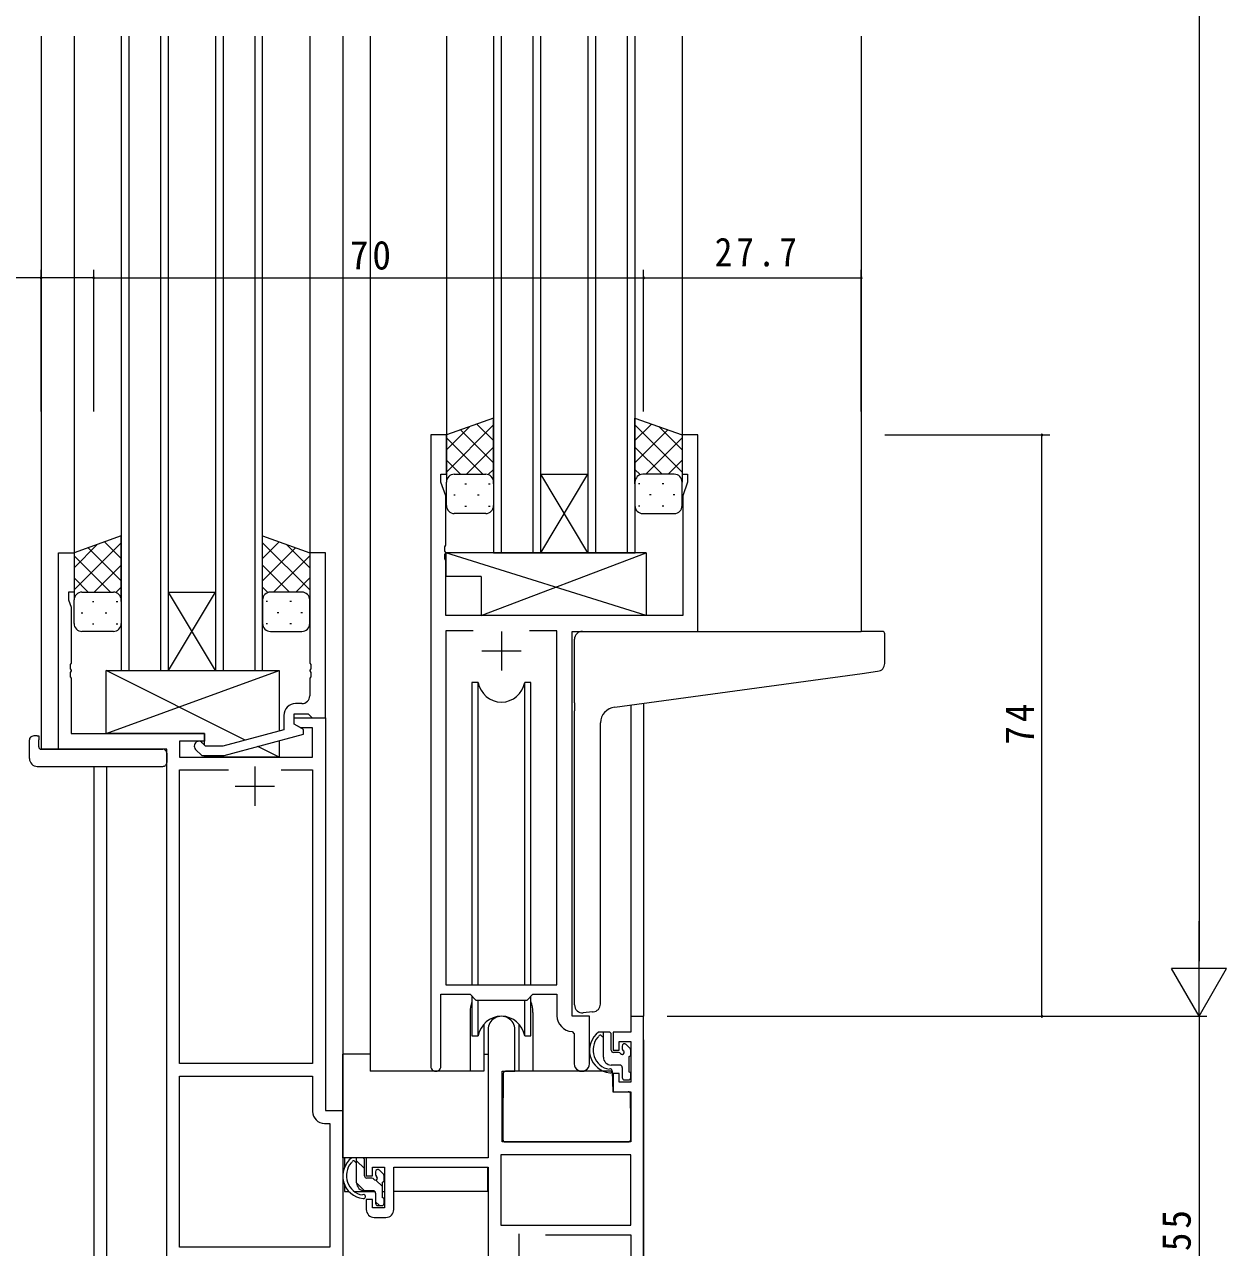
# Model space of a CAD drawing. Units: millimetres on the paper. Extents: x -420 to 373, y -297 to 267.
# Drawn here: x -312.7 to -159.7, y -208 to -52.3 of the extents above; entities that cross this region are included whole.
import ezdxf

# ---------------------------------------------------------------- set-up
doc = ezdxf.new("R2010")
doc.units = ezdxf.units.MM
for name, color, linetype, lineweight in [('0-3_YKK_12', 2, 'Continuous', 9), ('0-4_YKK_D', 6, 'Continuous', 9), ('0-6_YKK_13', 4, 'Continuous', 9), ('0-7_YKK_11', 7, 'Continuous', 9)]:
    doc.layers.add(name, color=color, linetype=linetype, lineweight=lineweight)
doc.styles.add('ＭＳ ゴシック', font='')
doc.styles.get('ＭＳ ゴシック').set_extended_font_data('MS Gothic')

msp = doc.modelspace()

# ---------------------------------------------------------------- linework, layer by layer
at = {"layer": '0-3_YKK_12'}
for p, q in [((-310.605, -53.849), (-310.605, -144.599)), ((-306.405, -53.849), (-306.405, -120.099)), ((-300.405, -53.849), (-300.405, -134.599)), ((-299.405, -134.599), (-299.405, -53.849)), ((-295.405, -53.849), (-295.405, -134.599)), ((-294.405, -134.599), (-294.405, -53.849)), ((-288.405, -53.849), (-288.405, -134.599)), ((-287.405, -134.599), (-287.405, -53.849)), ((-283.405, -53.849), (-283.405, -134.599)), ((-282.405, -134.599), (-282.405, -53.849)), ((-276.405, -53.849), (-276.405, -120.099)), ((-272.206, -53.849), (-272.206, -219.599)), ((-268.705, -53.849), (-268.705, -185.599)), ((-259.005, -53.849), (-259.005, -105.099)), ((-253.005, -53.849), (-253.005, -119.599)), ((-252.005, -119.599), (-252.005, -53.849)), ((-248.005, -53.849), (-248.005, -119.599)), ((-247.005, -119.599), (-247.005, -53.849)), ((-241.005, -53.849), (-241.005, -119.599)), ((-240.005, -119.599), (-240.005, -53.849)), ((-236.005, -53.849), (-236.005, -119.599)), ((-235.005, -119.599), (-235.005, -53.849)), ((-229.005, -53.849), (-229.005, -105.099)), ((-206.205, -53.849), (-206.205, -129.599)), ((-241.005, -119.599), (-247.005, -109.599)), ((-247.005, -119.599), (-241.005, -109.599)), ((-247.005, -109.599), (-241.005, -109.599)), ((-253.005, -119.599), (-247.005, -119.599)), ((-247.005, -119.599), (-241.005, -119.599)), ((-241.005, -119.599), (-235.005, -119.599)), ((-288.405, -134.599), (-294.405, -124.599)), ((-294.405, -134.599), (-288.405, -124.599)), ((-294.405, -124.599), (-288.405, -124.599)), ((-227.305, -129.599), (-206.207, -129.599)), ((-300.405, -134.599), (-294.405, -134.599)), ((-294.405, -134.599), (-288.405, -134.599)), ((-288.405, -134.599), (-282.405, -134.599)), ((-235.535, -138.988), (-235.535, -178.599)), ((-233.905, -138.764), (-233.905, -178.599)), ((-308.105, -144.599), (-310.605, -144.599)), ((-294.606, -219.599), (-294.605, -144.899)), ((-303.905, -146.786), (-303.905, -222.299)), ((-302.275, -146.786), (-302.275, -232.199)), ((-256.005, -178.099), (-256.005, -185.599)), ((-248.005, -178.099), (-248.005, -185.599)), ((-240.805, -178.899), (-240.805, -178.599)), ((-235.535, -178.599), (-233.905, -178.599)), ((-233.905, -181.599), (-233.905, -233.599)), ((-256.005, -185.599), (-268.705, -185.599)), ((-241.778, -185.599), (-248.005, -185.599)), ((-241.778, -185.599), (-248.005, -185.599))]:
    msp.add_line(p, q, dxfattribs=at)
for start, end in [(159.63586, 180), (0, 20.36412)]:
    msp.add_arc((-252.005, -178.099), 4, start, end, dxfattribs=at)
at = {"layer": '0-4_YKK_D'}
for p, q in [((-163.208, 214.401), (-163.208, -171.599)), ((-310.605, -101.599), (-310.605, -83.599)), ((-303.905, -101.599), (-303.905, -83.599)), ((-303.905, -101.599), (-303.905, -83.599)), ((-233.905, -101.599), (-233.905, -83.599)), ((-233.905, -101.599), (-233.905, -83.599)), ((-206.205, -101.599), (-206.205, -83.599)), ((-303.905, -84.599), (-233.905, -84.599)), ((-233.905, -84.599), (-206.205, -84.599)), ((-203.205, -104.599), (-182.208, -104.599)), ((-183.208, -178.599), (-183.208, -104.599)), ((-163.208, -178.599), (-163.208, -166.474)), ((-163.208, -178.599), (-166.708, -172.536)), ((-159.708, -172.536), (-166.708, -172.536)), ((-163.208, -178.599), (-159.708, -172.536)), ((-230.905, -178.599), (-162.208, -178.599)), ((-230.905, -178.599), (-182.208, -178.599)), ((-230.905, -178.599), (-162.208, -178.599)), ((-163.208, -178.599), (-163.208, -233.599))]:
    msp.add_line(p, q, dxfattribs=at)
msp.add_lwpolyline([(-303.905, -84.599), (-310.605, -84.599), (-322.907, -84.599)], dxfattribs=at)
for centre, start, end in [((-310.605, -84.599), 0, 180), ((-310.605, -84.599), 180, 0), ((-303.905, -84.599), 0, 180), ((-303.905, -84.599), 0, 180), ((-303.905, -84.599), 180, 0), ((-303.905, -84.599), 180, 0), ((-233.905, -84.599), 0, 180), ((-233.905, -84.599), 0, 180), ((-233.905, -84.599), 180, 0), ((-233.905, -84.599), 180, 0), ((-206.205, -84.599), 0, 180), ((-206.205, -84.599), 180, 0), ((-183.208, -104.599), 90, 270), ((-183.208, -104.599), 270, 90), ((-183.208, -178.599), 90, 270), ((-183.208, -178.599), 270, 90)]:
    msp.add_arc(centre, 0.106, start, end, dxfattribs=at)
at = {"layer": '0-6_YKK_13'}
for p, q in [((-253.007, -102.456), (-259.007, -104.599)), ((-253.007, -110.82), (-253.007, -102.456)), ((-235.006, -102.456), (-229.006, -104.599)), ((-235.006, -110.82), (-235.006, -102.456)), ((-259.007, -109.33), (-253.007, -103.33)), ((-259.007, -106.502), (-256.047, -103.541)), ((-253.007, -108.15), (-257.203, -103.954)), ((-253.007, -105.322), (-255.119, -103.21)), ((-235.006, -105.322), (-232.894, -103.21)), ((-229.006, -109.33), (-235.006, -103.33)), ((-235.006, -108.15), (-230.81, -103.954)), ((-229.006, -106.502), (-231.966, -103.541)), ((-259.007, -104.599), (-259.007, -110.599)), ((-254.387, -109.599), (-259.007, -104.978)), ((-233.626, -109.599), (-229.006, -104.978)), ((-229.006, -104.599), (-229.006, -110.599)), ((-256.447, -109.599), (-253.007, -106.159)), ((-231.566, -109.599), (-235.006, -106.159)), ((-257.216, -109.599), (-259.007, -107.807)), ((-230.797, -109.599), (-229.006, -107.807)), ((-258.007, -109.599), (-254.407, -109.599)), ((-257.607, -109.599), (-254.007, -109.599)), ((-253.675, -109.655), (-253.007, -108.987)), ((-234.338, -109.655), (-235.006, -108.987)), ((-230.406, -109.599), (-234.006, -109.599)), ((-230.006, -109.599), (-233.606, -109.599)), ((-259.007, -113.599), (-259.007, -110.599)), ((-256.672, -110.82), (-256.472, -110.82)), ((-253.642, -110.82), (-253.442, -110.82)), ((-253.007, -110.599), (-253.007, -113.599)), ((-235.006, -110.599), (-235.006, -113.599)), ((-234.371, -110.82), (-234.571, -110.82)), ((-231.341, -110.82), (-231.541, -110.82)), ((-229.006, -113.599), (-229.006, -110.599)), ((-258.087, -112.235), (-257.887, -112.235)), ((-256.672, -113.65), (-256.472, -113.65)), ((-255.057, -112.235), (-254.857, -112.235)), ((-253.642, -113.65), (-253.442, -113.65)), ((-234.371, -113.65), (-234.571, -113.65)), ((-232.956, -112.235), (-233.156, -112.235)), ((-231.341, -113.65), (-231.541, -113.65)), ((-229.926, -112.235), (-230.126, -112.235)), ((-254.007, -114.599), (-258.007, -114.599)), ((-234.006, -114.599), (-230.006, -114.599)), ((-300.407, -117.456), (-306.407, -119.599)), ((-300.407, -120.322), (-302.519, -118.21)), ((-300.407, -125.82), (-300.407, -117.456)), ((-282.406, -117.456), (-276.406, -119.599)), ((-282.406, -125.82), (-282.406, -117.456)), ((-282.406, -120.322), (-280.294, -118.21)), ((-306.407, -124.33), (-300.407, -118.33)), ((-306.407, -121.502), (-303.447, -118.541)), ((-306.407, -119.599), (-306.407, -125.599)), ((-300.407, -123.15), (-304.603, -118.954)), ((-276.406, -124.33), (-282.406, -118.33)), ((-282.406, -123.15), (-278.21, -118.954)), ((-276.406, -121.502), (-279.366, -118.541)), ((-276.406, -119.599), (-276.406, -125.599)), ((-233.58, -119.599), (-259.075, -119.599)), ((-254.58, -127.599), (-233.58, -119.599)), ((-233.58, -119.599), (-233.58, -127.599)), ((-301.787, -124.599), (-306.407, -119.978)), ((-303.847, -124.599), (-300.407, -121.159)), ((-278.966, -124.599), (-282.406, -121.159)), ((-281.026, -124.599), (-276.406, -119.978)), ((-304.616, -124.599), (-306.407, -122.807)), ((-278.197, -124.599), (-276.406, -122.807)), ((-254.58, -122.599), (-259.075, -122.599)), ((-254.58, -122.599), (-254.58, -127.599)), ((-301.075, -124.655), (-300.407, -123.987)), ((-281.738, -124.655), (-282.406, -123.987)), ((-306.407, -128.599), (-306.407, -125.599)), ((-305.407, -124.599), (-301.807, -124.599)), ((-305.007, -124.599), (-301.407, -124.599)), ((-304.072, -125.82), (-303.872, -125.82)), ((-301.042, -125.82), (-300.842, -125.82)), ((-300.407, -125.599), (-300.407, -128.599)), ((-282.406, -125.599), (-282.406, -128.599)), ((-281.771, -125.82), (-281.971, -125.82)), ((-277.806, -124.599), (-281.406, -124.599)), ((-277.406, -124.599), (-281.006, -124.599)), ((-278.741, -125.82), (-278.941, -125.82)), ((-276.406, -128.599), (-276.406, -125.599)), ((-305.487, -127.235), (-305.287, -127.235)), ((-302.457, -127.235), (-302.257, -127.235)), ((-280.356, -127.235), (-280.556, -127.235)), ((-277.326, -127.235), (-277.526, -127.235)), ((-233.58, -127.599), (-254.58, -127.599)), ((-304.072, -128.65), (-303.872, -128.65)), ((-301.042, -128.65), (-300.842, -128.65)), ((-281.771, -128.65), (-281.971, -128.65)), ((-278.741, -128.65), (-278.941, -128.65)), ((-301.407, -129.599), (-305.407, -129.599)), ((-281.406, -129.599), (-277.406, -129.599)), ((-242.705, -138.713), (-242.705, -130.599)), ((-241.705, -129.599), (-206.208, -129.599)), ((-203.508, -129.599), (-206.208, -129.599)), ((-203.208, -133.682), (-203.208, -129.899)), ((-284.627, -143.438), (-302.306, -134.599)), ((-302.306, -142.599), (-280.306, -134.599)), ((-237.58, -139.268), (-206.107, -134.952)), ((-206.107, -134.952), (-204.121, -134.678)), ((-254.964, -174.599), (-254.964, -136.099)), ((-249.047, -174.599), (-249.047, -136.099)), ((-248.255, -136.099), (-249.047, -136.099)), ((-248.255, -174.599), (-248.255, -136.099)), ((-242.705, -138.713), (-242.705, -139.717)), ((-242.705, -177.154), (-242.705, -139.717)), ((-239.405, -177.04), (-239.405, -141.261)), ((-311.093, -142.907), (-310.906, -142.907)), ((-310.906, -142.907), (-310.906, -143.407)), ((-312.093, -145.786), (-312.093, -143.411)), ((-310.906, -144.299), (-310.906, -143.407)), ((-310.606, -144.599), (-295.106, -144.599)), ((-280.306, -145.599), (-283.01, -144.247)), ((-294.606, -145.099), (-294.606, -145.786)), ((-294.606, -145.786), (-294.606, -146.286)), ((-311.093, -146.786), (-295.106, -146.786)), ((-255.755, -176.049), (-255.755, -181.098)), ((-254.964, -181.098), (-254.964, -176.529)), ((-249.047, -181.098), (-249.047, -176.529)), ((-248.255, -181.098), (-248.255, -176.049)), ((-240.405, -178.044), (-241.618, -178.15)), ((-240.405, -178.044), (-240.318, -178.036)), ((-254.255, -179.614), (-254.255, -185.599)), ((-249.755, -185.599), (-249.755, -179.614)), ((-255.755, -181.098), (-254.964, -181.098)), ((-249.047, -181.098), (-248.255, -181.098)), ((-238.335, -180.599), (-239.635, -180.599)), ((-239.035, -183.799), (-239.035, -180.599)), ((-238.035, -182.899), (-238.035, -180.899)), ((-268.705, -183.399), (-272.201, -183.399)), ((-272.201, -196.599), (-272.201, -183.399)), ((-254.255, -183.399), (-253.705, -183.399)), ((-237.096, -183.199), (-237.735, -183.199)), ((-236.635, -182.399), (-236.635, -182.738)), ((-235.623, -182.686), (-236.123, -182.187)), ((-235.735, -185.699), (-235.735, -183.699)), ((-235.535, -183.499), (-235.535, -182.899)), ((-236.935, -184.799), (-238.035, -184.799)), ((-236.635, -185.099), (-236.635, -186.399)), ((-254.255, -185.599), (-256.005, -185.599)), ((-251.781, -185.896), (-251.835, -192.099)), ((-237.904, -185.599), (-251.481, -185.599)), ((-248.005, -185.599), (-249.755, -185.599)), ((-237.904, -185.599), (-237.835, -188.199)), ((-236.335, -186.699), (-235.835, -186.699)), ((-235.535, -186.399), (-235.535, -185.899)), ((-251.801, -188.099), (-251.905, -188.099)), ((-237.835, -188.199), (-235.867, -188.199)), ((-235.535, -192.099), (-235.567, -188.496)), ((-251.905, -193.029), (-251.827, -193.107)), ((-251.835, -192.099), (-251.816, -194.301)), ((-235.555, -194.301), (-235.535, -192.099)), ((-251.516, -194.599), (-235.855, -194.599)), ((-254.005, -196.599), (-272.201, -196.599)), ((-272.001, -196.599), (-272.001, -197.85)), ((-269.735, -196.599), (-271.035, -196.599)), ((-270.435, -199.799), (-270.435, -196.599)), ((-269.435, -197.982), (-270.435, -196.982)), ((-269.435, -198.899), (-269.435, -196.899)), ((-268.496, -199.199), (-269.135, -199.199)), ((-268.035, -198.399), (-268.035, -198.738)), ((-267.023, -198.686), (-267.523, -198.186)), ((-266.935, -199.499), (-266.935, -198.899)), ((-253.801, -197.879), (-253.801, -200.899)), ((-272.001, -199.989), (-272.001, -200.899)), ((-269.447, -200.799), (-270.435, -199.811)), ((-268.335, -200.799), (-269.435, -200.799)), ((-267.135, -200.282), (-267.976, -199.441)), ((-267.135, -201.699), (-267.135, -199.699)), ((-272.001, -200.899), (-271.421, -200.899)), ((-270.724, -200.899), (-268.112, -200.899)), ((-268.035, -201.099), (-268.035, -202.399)), ((-267.547, -202.699), (-268.035, -202.21)), ((-267.135, -200.899), (-266.905, -200.899)), ((-266.935, -202.399), (-266.935, -201.899)), ((-253.801, -200.899), (-265.705, -200.899)), ((-267.735, -202.699), (-267.235, -202.699))]:
    msp.add_line(p, q, dxfattribs=at)
for points in [[(-233.58, -127.599), (-259.075, -119.599), (-259.075, -122.599)], [(-302.306, -142.599), (-302.306, -134.599), (-280.306, -134.599), (-280.306, -142.28)], [(-254.964, -136.099), (-255.755, -136.099), (-255.755, -174.599)], [(-289.806, -144.05), (-289.806, -142.599), (-302.306, -142.599)], [(-280.306, -143.522), (-280.306, -145.599), (-289.806, -145.599), (-289.806, -145.399)]]:
    msp.add_lwpolyline(points, dxfattribs=at)
for centre, radius, start, end in [((-258.007, -110.599), 1, 89.99998, 179.99998), ((-258.007, -110.599), 1, 89.99998, 179.99998), ((-254.007, -110.599), 1, 359.99998, 89.99998), ((-254.007, -110.599), 1, 359.99998, 89.99998), ((-234.006, -110.599), 1, 89.99998, 179.99998), ((-234.006, -110.599), 1, 89.99998, 179.99998), ((-230.006, -110.599), 1, 359.99998, 89.99998), ((-230.006, -110.599), 1, 359.99998, 89.99998), ((-258.007, -113.599), 1, 179.99998, 269.99998), ((-254.007, -113.599), 1, 269.99998, 359.99998), ((-234.006, -113.599), 1, 179.99998, 269.99998), ((-230.006, -113.599), 1, 269.99998, 359.99998), ((-305.407, -125.599), 1, 89.99998, 179.99998), ((-305.407, -125.599), 1, 89.99998, 179.99998), ((-301.407, -125.599), 1, 359.99998, 89.99998), ((-301.407, -125.599), 1, 359.99998, 89.99998), ((-281.406, -125.599), 1, 89.99998, 179.99998), ((-281.406, -125.599), 1, 89.99998, 179.99998), ((-277.406, -125.599), 1, 359.99998, 89.99998), ((-277.406, -125.599), 1, 359.99998, 89.99998), ((-305.407, -128.599), 1, 179.99998, 269.99998), ((-301.407, -128.599), 1, 269.99998, 359.99998), ((-281.406, -128.599), 1, 179.99998, 269.99998), ((-277.406, -128.599), 1, 269.99998, 359.99998), ((-241.705, -130.599), 1, 135.57298, 180), ((-241.705, -130.599), 1, 90, 135.57298), ((-241.705, -130.599), 1, 121.36697, 135.57298), ((-203.508, -129.899), 0.3, 0, 90), ((-204.208, -133.682), 1, 275, 0), ((-252.005, -135.599), 3, 189.59798, 350.40582), ((-237.405, -141.261), 2, 95, 180), ((-311.629, -143.395), 0.462, 136.9505, 182.04652), ((-311.323, -144.037), 1.153, 78.49471, 123.87698), ((-310.606, -144.299), 0.3, 180, 270), ((-295.106, -145.099), 0.5, 0, 90), ((-311.093, -145.786), 1, 180, 269.99493), ((-295.106, -146.286), 0.5, 269.99889, 0), ((-241.705, -177.154), 1, 180, 275), ((-240.405, -177.04), 1, 275, 0), ((-252.005, -181.598), 3, 9.59416, 170.4066), ((-237.921, -182.919), 2.885, 126.45192, 263.90388), ((-237.836, -182.886), 2.504, 139.45805, 259.25217), ((-239.896, -181.003), 0.3, 301.62189, 336.95038), ((-239.435, -181.199), 0.2, 36.86989, 156.95038), ((-239.035, -180.899), 0.3, 216.86989, 270), ((-238.335, -180.899), 0.3, 0, 90), ((-236.335, -182.399), 0.3, 45, 180), ((-237.735, -182.899), 0.3, 180, 270), ((-237.096, -183.499), 0.3, 33.05573, 90), ((-236.635, -183.199), 0.25, 213.05573, 56.94426), ((-236.335, -182.738), 0.3, 180, 236.94426), ((-235.735, -183.499), 0.2, 270, 0), ((-235.835, -182.899), 0.3, 0, 45), ((-238.035, -183.799), 1, 180, 270), ((-236.935, -185.099), 0.3, 0, 90), ((-251.481, -185.899), 0.3, 90, 179.49998), ((-238.157, -185.549), 0.25, 253.63879, 125.58162), ((-236.335, -186.399), 0.3, 180, 270), ((-235.835, -186.399), 0.3, 270, 0), ((-235.735, -185.899), 0.2, 0, 90), ((-235.867, -188.499), 0.3, 0.5, 90), ((-251.516, -194.299), 0.3, 180.49998, 270), ((-235.855, -194.299), 0.3, 270, 359.5), ((-269.321, -198.919), 2.885, 126.45192, 263.90388), ((-269.236, -198.886), 2.504, 139.45805, 259.25217), ((-271.296, -197.003), 0.3, 301.62189, 336.95038), ((-270.835, -197.199), 0.2, 36.86989, 156.95038), ((-270.435, -196.899), 0.3, 216.86989, 270), ((-269.735, -196.899), 0.3, 0, 90), ((-269.135, -198.899), 0.3, 180, 270), ((-268.496, -199.499), 0.3, 33.05573, 90), ((-268.035, -199.199), 0.25, 213.05573, 56.94426), ((-267.735, -198.399), 0.3, 45, 180), ((-267.735, -198.738), 0.3, 180, 236.94426), ((-267.235, -198.899), 0.3, 0, 45), ((-269.435, -199.799), 1, 180, 270), ((-268.335, -201.099), 0.3, 0, 90), ((-267.135, -199.499), 0.2, 270, 0), ((-269.557, -201.549), 0.25, 253.63879, 125.58162), ((-267.135, -201.899), 0.2, 0, 90), ((-267.735, -202.399), 0.3, 180, 270), ((-267.235, -202.399), 0.3, 270, 0)]:
    msp.add_arc(centre, radius, start, end, dxfattribs=at)
at = {"layer": '0-7_YKK_11'}
for p, q in [((-261.005, -104.599), (-261.005, -184.949)), ((-255.593, -129.529), (-259.075, -129.529)), ((-252.005, -129.599), (-252.005, -134.599)), ((-254.505, -132.099), (-249.505, -132.099)), ((-277.406, -138.799), (-278.206, -138.799)), ((-283.406, -146.799), (-283.406, -151.799)), ((-280.055, -147.229), (-276.036, -147.229)), ((-285.906, -149.299), (-280.906, -149.299)), ((-235.535, -178.599), (-233.905, -178.599)), ((-292.976, -207.969), (-292.976, -186.229)), ((-235.535, -196.229), (-252.075, -196.229)), ((-268.205, -204.199), (-266.705, -204.199)), ((-249.805, -206.299), (-249.805, -211.299))]:
    msp.add_line(p, q, dxfattribs=at)
for points in [[(-240.805, -184.634), (-240.805, -178.599), (-243.005, -178.599), (-243.005, -129.599), (-227.005, -129.599), (-227.005, -104.599), (-229.005, -104.599), (-229.005, -109.599), (-228.305, -109.599), (-228.305, -110.599), (-228.935, -112.33), (-228.935, -127.599), (-259.075, -127.599), (-259.075, -120.557), (-259.195, -120.374), (-259.195, -119.824), (-259.075, -119.64), (-259.075, -119.557), (-259.195, -119.374), (-259.195, -118.824), (-259.075, -118.64), (-259.075, -112.33), (-259.705, -110.599), (-259.705, -109.599), (-259.005, -109.599), (-259.005, -104.599), (-261.005, -104.599)], [(-294.606, -210.849), (-294.606, -144.599), (-308.406, -144.599), (-308.406, -119.599), (-306.406, -119.599), (-306.406, -124.599), (-307.106, -124.599), (-307.106, -125.603), (-306.776, -126.51), (-306.776, -133.64), (-306.896, -133.824), (-306.896, -134.374), (-306.776, -134.557), (-306.776, -134.64), (-306.896, -134.824), (-306.896, -135.374), (-306.776, -135.557), (-306.776, -142.599), (-289.806, -142.599), (-289.806, -143.599), (-292.976, -143.599), (-292.976, -145.599), (-276.036, -145.599), (-276.036, -141.899), (-277.54, -141.899), (-278.406, -141.399), (-278.406, -140.599), (-274.406, -140.599), (-274.406, -190.599), (-272.206, -190.599), (-272.206, -208.099)], [(-274.406, -140.599), (-274.406, -119.599), (-276.406, -119.599), (-276.406, -133.64), (-276.286, -133.824), (-276.286, -134.374), (-276.406, -134.557), (-276.406, -134.64), (-276.286, -134.824), (-276.286, -135.374), (-276.406, -135.557), (-276.406, -137.799)], [(-255.593, -129.529), (-259.075, -129.529), (-259.075, -174.599), (-244.935, -174.599), (-244.935, -129.529), (-248.418, -129.529)], [(-290.93, -144.623), (-290.154, -145.399), (-287.309, -145.399), (-277.206, -142.691), (-277.206, -142.091), (-278.406, -141.399), (-278.406, -140.099), (-276.606, -140.099), (-276.406, -140.299), (-276.106, -140.599), (-274.406, -140.599)], [(-279.706, -140.299), (-279.706, -142.119), (-287.467, -144.199), (-289.657, -144.199), (-290.081, -143.774)], [(-280.055, -147.229), (-276.036, -147.229), (-276.036, -184.599), (-292.976, -184.599), (-292.976, -147.229), (-286.756, -147.229)], [(-259.705, -184.949), (-259.705, -175.799), (-256.005, -175.799), (-255.275, -176.529), (-248.735, -176.529), (-248.005, -175.799), (-244.935, -175.799), (-244.935, -178.529)], [(-235.535, -178.599), (-235.535, -180.599), (-237.805, -180.599), (-237.805, -182.899), (-237.005, -182.899), (-237.005, -181.799), (-235.535, -181.799), (-235.535, -186.999), (-237.005, -186.999), (-237.005, -185.899), (-237.805, -185.899), (-237.805, -188.199), (-235.535, -188.199), (-235.535, -194.599), (-251.905, -194.599), (-251.905, -185.599), (-250.305, -185.599), (-250.305, -180.299)], [(-246.407, -206.399), (-235.535, -206.399), (-235.535, -216.969), (-238.814, -216.969), (-239.905, -217.599), (-239.905, -218.599), (-237.864, -218.599), (-237.68, -218.479), (-237.131, -218.479), (-236.947, -218.599), (-236.864, -218.599), (-236.68, -218.479), (-236.131, -218.479), (-235.947, -218.599), (-233.905, -218.599), (-233.905, -178.599)], [(-253.705, -180.299), (-253.705, -196.599), (-269.205, -196.599), (-269.205, -198.899), (-268.405, -198.899), (-268.405, -197.799), (-266.905, -197.799), (-266.905, -202.999), (-268.405, -202.999), (-268.405, -201.899), (-269.205, -201.899), (-269.205, -203.199)], [(-243.022, -180.527), (-242.735, -180.826), (-242.735, -184.634)], [(-292.976, -207.969), (-292.976, -186.229), (-276.036, -186.229), (-276.036, -190.729)], [(-274.536, -192.229), (-273.836, -192.229), (-273.836, -207.969), (-292.976, -207.969)], [(-265.705, -203.199), (-265.705, -197.799), (-253.705, -197.799), (-253.705, -209.599), (-257.96, -216.967)]]:
    msp.add_lwpolyline(points, dxfattribs=at)
msp.add_lwpolyline([(-235.535, -196.229), (-252.075, -196.229), (-252.075, -205.199), (-235.535, -205.199)], close=True, dxfattribs=at)
for centre, radius, start, end in [((-277.406, -137.799), 1, 270, 359.99998), ((-278.206, -140.299), 1.5, 90, 179.99998), ((-290.506, -144.199), 0.6, 44.99998, 225), ((-252.005, -180.299), 1.7, 359.99998, 180), ((-242.935, -178.529), 2, 179.99998, 267.50807), ((-260.355, -184.949), 0.65, 179.99998, 0), ((-241.77, -184.634), 0.965, 179.99998, 0), ((-274.536, -190.729), 1.5, 180, 269.99998), ((-268.205, -203.199), 1, 180, 269.99998), ((-266.705, -203.199), 1, 270, 359.99998)]:
    msp.add_arc(centre, radius, start, end, dxfattribs=at)

# ---------------------------------------------------------------- texts
at = {"layer": '0-4_YKK_D', "color": 3, "char_height": 3.666, "attachment_point": 7, "style": 'ＭＳ ゴシック'}
for s, insert in [('\\T1.21;\\W0.95;70', (-271.305, -83.599)), ('\\T1.22;\\W0.9;27.7', (-224.855, -83.199))]:
    msp.add_mtext(s, dxfattribs=dict(at, insert=insert))
at = {"layer": '0-4_YKK_D', "color": 3, "char_height": 3.666, "attachment_point": 7, "rotation": 90, "style": 'ＭＳ ゴシック'}
for s, insert in [('\\T1.21;\\W0.95;74', (-184.208, -144.036)), ('\\T1.21;\\W0.95;55', (-164.208, -208.499))]:
    msp.add_mtext(s, dxfattribs=dict(at, insert=insert))

doc.saveas('drawing.dxf')
